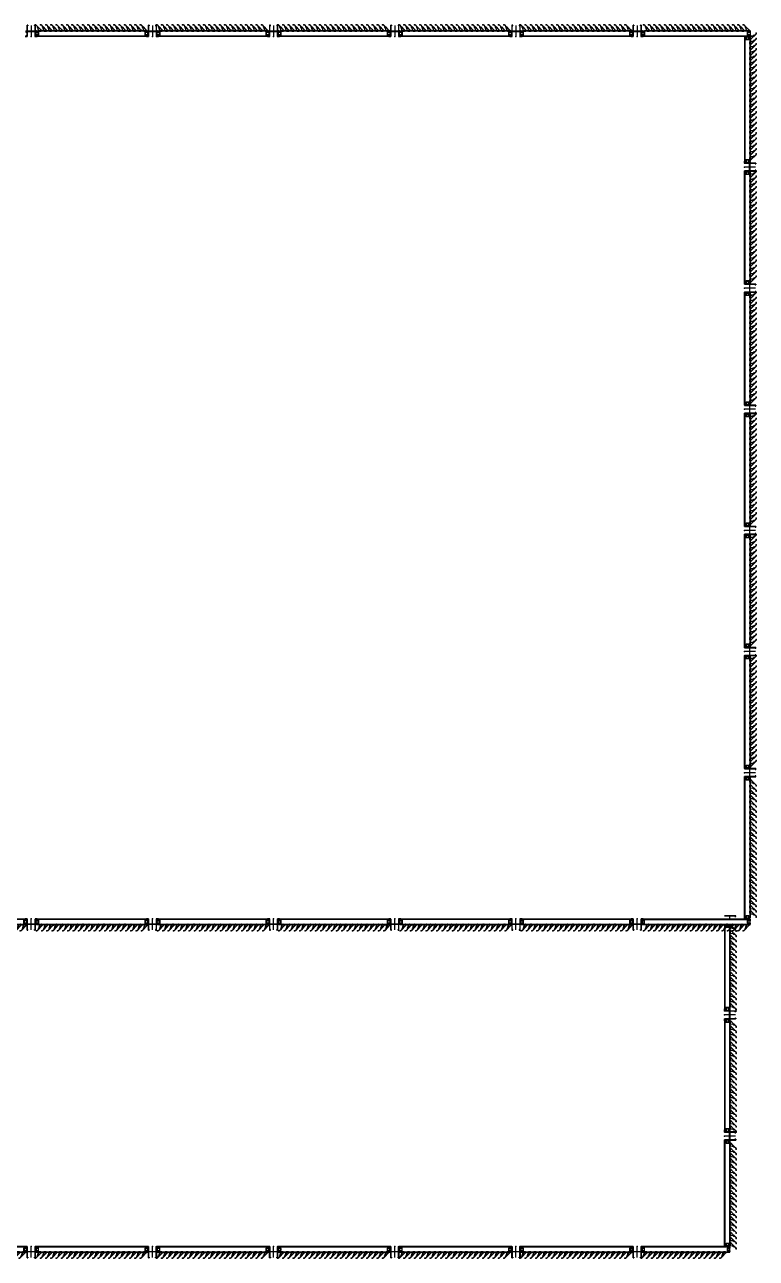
# Model space of a CAD drawing. Header units: millimetres. Extents: x -1379 to 1385823, y -4884429 to 548763.
# Drawn here: x 374780 to 383836, y -2326137 to -2310858 of the extents above; entities that cross this region are included whole.
import ezdxf

# ---------------------------------------------------------------- set-up
doc = ezdxf.new("R2010")
doc.units = ezdxf.units.MM
doc.set_wipeout_variables(frame=1)
doc.linetypes.add('CENTER', pattern=[50.8, 31.75, -6.35, 6.35, -6.35])
for name, color, linetype in [('010 - ASPG_ACCESSORIES_MAIN_COLOR_1', 7, 'Continuous'), ('010 - ASPG_EXTR_DEF_SUB', 7, 'Continuous'), ('010 - ASPG_EXTR_MAIN_COLOR_2', 7, 'Continuous'), ('010 - ASPG_FASTERN_DEF_SUB', 7, 'Continuous'), ('010 - ASPG_FRAMING_CUT_COLOR_4', 7, 'Continuous'), ('010 - ASPG_FRAMING_DEF_SUB', 7, 'Continuous'), ('010 - ASPG_FRAMING_HATCH_', 7, 'Continuous'), ('010 - ASPG_FRAMING_MAIN_COLOR_2', 7, 'Continuous'), ('010 - ASPG_FRAMING_SUB_COLOR_2', 7, 'Continuous'), ('010 - ASPG_FRAMING_WIPEOUT_', 7, 'Continuous'), ('BOLT & SCREW', 7, 'Continuous'), ('Center Line', 7, 'CENTER')]:
    doc.layers.add(name, color=color, linetype=linetype)
doc.layers.add('12-GRID', color=7, linetype='CENTER', lineweight=13)
doc.layers.add('SCREW', color=7, linetype='Continuous', lineweight=5)
pattern_1 = [(270, (1257419.24324, -520041.6224), (0.65495992507, -1.1344238721), [0.7562825814, -1.5125651628]), (30, (1257419.24324, -520041.6224), (0.65495992936, 1.1344238696), [0.7562825814, -1.5125651628]), (330, (1257419.24324, -520041.6224), (1.30991985442, -2.48e-09), [-1.5125651628, 0.7562825814])]
pattern_2 = [(315, (1257419.4929, -520021.6224), (1.3369313545, 1.3369313545), []), (45, (1257419.4929, -520021.6224), (-1.3369313545, 1.3369313545), [])]
pattern_3 = [(270, (1257419.4425, -520043.9224), (0.65495992507, -1.1344238721), [0.7562825814, -1.5125651628]), (30, (1257419.4425, -520043.9224), (0.65495992936, 1.1344238696), [0.7562825814, -1.5125651628]), (330, (1257419.4425, -520043.9224), (1.30991985442, -2.48e-09), [-1.5125651628, 0.7562825814])]
pattern_4 = [(315, (1257419.1929, -520023.9224), (1.3369313545, 1.3369313545), []), (45, (1257419.1929, -520023.9224), (-1.3369313545, 1.3369313545), [])]

# ---------------------------------------------------------------- blocks, each defined once
blk = doc.blocks.new('*U3530')
at = {"layer": '12-GRID', "color": 7, "linetype": 'CENTER'}
for p, q in [((0, -6), (0, 2)), ((-4, -2), (4, -2))]:
    blk.add_line(p, q, dxfattribs=at)
at = {"layer": 'BOLT & SCREW', "color": 7}
for p, q in [((-1, -2), (-2, -2)), ((-1, -2), (-2, -2)), ((0, -2), (-1, -2)), ((0, -2), (-1, -2)), ((0, -1), (0, 0)), ((0, -1), (0, 0)), ((0, -2), (0, -1)), ((0, -2), (0, -1)), ((0, -2), (1, -2)), ((0, -3), (0, -2)), ((0, -2), (0, -3)), ((0, -2), (1, -2)), ((0, -3), (0, -4)), ((0, -3), (0, -4)), ((1, -2), (2, -2)), ((1, -2), (2, -2))]:
    blk.add_line(p, q, dxfattribs=at)
for points in [[(-2, -2), (-1, -2, 0.414214), (0, -1), (0, 0), (0, 0), (0, -1, 0.414214), (1, -2), (2, -2), (2, -2), (1, -2, 0.414214), (0, -3), (0, -4), (0, -4), (0, -3, 0.414214), (-1, -2), (-2, -2)], [(0, -2, -0.414214), (0, -2), (1, -2), (1, -2), (0, -2, -0.414214), (0, -2), (0, -1), (0, -1), (0, -2, -0.414214), (0, -2), (-1, -2), (-1, -2), (0, -2, -0.414214), (0, -2), (0, -3), (0, -3)]]:
    blk.add_lwpolyline(points, format="xyb", close=True, dxfattribs=at)
blk.add_circle((0, -2), 3.5, dxfattribs=at)
blk = doc.blocks.new('000_ASPG_TYP_FILES_20260218-010703_FRAME_EXTR_')
at = {"layer": '010 - ASPG_FRAMING_HATCH_'}
h = blk.add_hatch(dxfattribs=at)
h.set_pattern_fill('ANSI32', scale=0.1, angle=180)
edge = h.paths.add_edge_path()
edge.add_line((2, 16), (2, 2))
edge.add_line((2, 2), (40, 2))
edge.add_arc((40, 2), 0.3, 0, 90, ccw=False)
edge.add_line((40, 2), (40, 0))
edge.add_arc((40, 0), 0.3, -90, 0, ccw=False)
edge.add_line((40, 0), (0, 0))
edge.add_arc((0, 0), 0.3, 180, 270, ccw=False)
edge.add_line((0, 0), (0, 18))
edge.add_arc((0, 18), 0.3, 90, 180, ccw=False)
edge.add_line((0, 18), (23, 18))
edge.add_arc((23, 19), 0.5, 270, 380.2095)
edge.add_arc((26, 20), 3.35, 182.0638, 200.2095, ccw=False)
edge.add_arc((24, 20), 0.76, 2.0638, 182.0638, ccw=False)
edge.add_arc((26, 20), 1.83, 182.0638, 447.9362)
edge.add_arc((26, 22), 0.76, 87.9362, 267.9362, ccw=False)
edge.add_arc((26, 20), 3.35, 69.7905, 87.9362, ccw=False)
edge.add_arc((27, 23), 0.5, 249.7905, 360)
edge.add_line((28, 23), (28, 27))
edge.add_line((28, 27), (28, 27))
edge.add_line((28, 27), (28, 28))
edge.add_line((28, 28), (28, 39))
edge.add_line((28, 39), (28, 39))
edge.add_line((28, 39), (28, 40))
edge.add_line((28, 40), (28, 43))
edge.add_arc((27, 43), 0.5, 0, 110.2095)
edge.add_arc((26, 46), 3.35, 272.0638, 290.2095, ccw=False)
edge.add_arc((26, 44), 0.76, 92.0638, 272.0638, ccw=False)
edge.add_arc((26, 46), 1.83, 272.0638, 537.9362)
edge.add_arc((24, 47), 0.76, 177.9362, 357.9362, ccw=False)
edge.add_arc((26, 46), 3.35, 159.7905, 177.9362, ccw=False)
edge.add_arc((23, 48), 0.5, 339.7905, 450)
edge.add_line((23, 48), (0, 48))
edge.add_arc((0, 49), 0.3, 180, 270, ccw=False)
edge.add_line((0, 49), (0, 60))
edge.add_arc((0, 60), 0.3, 90, 180, ccw=False)
edge.add_line((0, 60), (5, 60))
edge.add_line((5, 60), (5, 65))
edge.add_arc((5, 65), 0.3, 90, 180, ccw=False)
edge.add_line((5, 65), (30, 65))
edge.add_line((30, 65), (30, 64))
edge.add_arc((30, 64), 0.3, -90, 0, ccw=False)
edge.add_line((30, 63), (7, 63))
edge.add_arc((7, 63), 0.3, 90, 180)
edge.add_line((7, 63), (7, 58))
edge.add_line((7, 58), (2, 58))
edge.add_arc((2, 58), 0.3, 90, 180)
edge.add_line((2, 58), (2, 51))
edge.add_arc((2, 51), 0.3, 180, 270)
edge.add_line((2, 50), (30, 50))
edge.add_arc((30, 50), 0.3, 0, 90, ccw=False)
edge.add_line((30, 50), (30, 27))
edge.add_line((30, 27), (30, 16))
edge.add_arc((30, 16), 0.3, -90, 0, ccw=False)
edge.add_line((30, 16), (2, 16))
at = {"layer": '010 - ASPG_FRAMING_CUT_COLOR_4', "color": 7}
blk.add_lwpolyline([(2, 16), (2, 2), (40, 2, -0.414214), (40, 2), (40, 0, -0.414214), (40, 0), (0, 0, -0.414214), (0, 0), (0, 18, -0.414214), (0, 18), (23, 18, 0.52173), (23, 19, -0.079342), (23, 20, -1), (24, 20, 2.296346), (26, 22, -1), (26, 23, -0.079342), (27, 23, 0.52173), (28, 23), (28, 27), (28, 27), (28, 28), (28, 39), (28, 39), (28, 40), (28, 43, 0.52173), (27, 43, -0.079342), (26, 43, -1), (26, 45, 2.296346), (24, 47, -1), (23, 47, -0.079342), (23, 48, 0.52173), (23, 48), (0, 48, -0.414214), (0, 49), (0, 60, -0.414214), (0, 60), (5, 60), (5, 65, -0.414214), (5, 65), (30, 65), (30, 64, -0.414214), (30, 63), (7, 63, 0.414214), (7, 63), (7, 58), (2, 58, 0.414214), (2, 58), (2, 51, 0.414214), (2, 50), (30, 50, -0.414214), (30, 50), (30, 27), (30, 16, -0.414214), (30, 16)], format="xyb", close=True, dxfattribs=at)
at = {"color": 7}
for p in [(26, 48), (26, 22)]:
    blk.add_blockref('*U3530', p, dxfattribs=at)
blk = doc.blocks.new('*U3143')
at = {"layer": '010 - ASPG_FRAMING_HATCH_', "transparency": 33554585}
h = blk.add_hatch(dxfattribs=at)
h.set_pattern_fill('ANSI32', scale=0.25)
edge = h.paths.add_edge_path()
edge.add_line((2, -50), (2, -75))
edge.add_line((2, -75), (0, -75))
edge.add_line((0, -75), (0, -49))
edge.add_arc((1, -49), 1, 90, 180, ccw=False)
edge.add_line((1, -48), (63, -48))
edge.add_arc((63, -47), 1, 270, 360)
edge.add_line((64, -47), (64, 47))
edge.add_arc((63, 47), 1, 0, 90)
edge.add_line((63, 48), (1, 48))
edge.add_arc((1, 49), 1, 180, 270, ccw=False)
edge.add_line((0, 49), (0, 75))
edge.add_line((0, 75), (2, 75))
edge.add_line((2, 75), (2, 50))
edge.add_line((2, 50), (141, 50))
edge.add_line((141, 50), (141, 41))
edge.add_arc((140, 41), 1, 270, 360, ccw=False)
edge.add_line((140, 40), (132, 40))
edge.add_arc((132, 41), 1, 180, 270, ccw=False)
edge.add_line((131, 41), (131, 47))
edge.add_arc((130, 47), 1, 0, 90)
edge.add_line((130, 48), (67, 48))
edge.add_arc((67, 47), 1, 90, 180)
edge.add_line((66, 47), (66, -47))
edge.add_arc((67, -47), 1, 180, 270)
edge.add_line((67, -48), (130, -48))
edge.add_arc((130, -47), 1, 270, 360)
edge.add_line((131, -47), (131, -41))
edge.add_arc((132, -41), 1, 90, 180, ccw=False)
edge.add_line((132, -40), (140, -40))
edge.add_arc((140, -41), 1, 0, 90, ccw=False)
edge.add_line((141, -41), (141, -50))
edge.add_line((141, -50), (2, -50))
h.paths.add_polyline_path([(139, 48), (139, 42), (133, 42), (133, 48)], flags=16)
h.paths.add_polyline_path([(139, -48), (139, -42), (133, -42), (133, -48)], flags=16)
at = {"layer": '010 - ASPG_FRAMING_HATCH_'}
h = blk.add_hatch(dxfattribs=at)
h.set_pattern_fill('ANSI37', scale=0.595498, angle=-90)
h.set_pattern_definition(pattern_4)
edge = h.paths.add_edge_path()
edge.add_ellipse((12, 55), major_axis=(0, -5), ratio=0.644482, start_angle=180, end_angle=360, ccw=False)
edge.add_line((12, 60), (2, 60))
edge.add_arc((-8, 55), 11.1, -26.7963, 26.7963, ccw=False)
edge.add_line((2, 50), (12, 50))
h = blk.add_hatch(dxfattribs=at)
h.set_pattern_fill('HONEY', scale=0.238199, angle=-90)
h.set_pattern_definition(pattern_3)
edge = h.paths.add_edge_path()
edge.add_ellipse((12, 55), major_axis=(0, -5), ratio=0.644482, start_angle=0, end_angle=360, ccw=False)
h = blk.add_hatch(dxfattribs=at)
h.set_pattern_fill('HONEY', scale=0.238199, angle=-90)
h.set_pattern_definition(pattern_1)
edge = h.paths.add_edge_path()
edge.add_ellipse((58, 55), major_axis=(0, -5), ratio=0.644482, start_angle=0, end_angle=360)
h = blk.add_hatch(dxfattribs=at)
h.set_pattern_fill('ANSI37', scale=0.595498, angle=-90)
h.set_pattern_definition(pattern_2)
edge = h.paths.add_edge_path()
edge.add_ellipse((58, 55), major_axis=(0, -5), ratio=0.644482, start_angle=0, end_angle=180)
edge.add_line((58, 60), (62, 60))
edge.add_arc((62, 60), 0.3, -90, 0)
edge.add_line((62, 60), (62, 61))
edge.add_line((62, 61), (62, 62))
edge.add_line((62, 62), (62, 62))
edge.add_line((62, 62), (62, 63))
edge.add_line((62, 63), (62, 63))
edge.add_line((62, 63), (62, 64))
edge.add_line((62, 64), (62, 64))
edge.add_line((62, 64), (62, 65))
edge.add_line((62, 65), (63, 65))
edge.add_line((63, 65), (64, 66))
edge.add_line((64, 66), (64, 65))
edge.add_line((64, 65), (65, 66))
edge.add_line((65, 66), (65, 65))
edge.add_line((65, 65), (66, 66))
edge.add_line((66, 66), (66, 65))
edge.add_line((66, 65), (67, 65))
edge.add_arc((67, 65), 0.3, -90, 0)
edge.add_line((67, 65), (67, 60))
edge.add_arc((77, 55), 11.1, 153.2037, 206.7963)
edge.add_line((67, 50), (58, 50))
h = blk.add_hatch(dxfattribs=at)
h.set_pattern_fill('ANSI37', scale=0.595498, angle=-90)
h.set_pattern_definition(pattern_4)
edge = h.paths.add_edge_path()
edge.add_ellipse((12, -55), major_axis=(0, 5), ratio=0.644482, start_angle=0, end_angle=180)
edge.add_line((12, -60), (2, -60))
edge.add_arc((-8, -55), 11.1, 333.2037, 386.7963)
edge.add_line((2, -50), (12, -50))
h = blk.add_hatch(dxfattribs=at)
h.set_pattern_fill('HONEY', scale=0.238199, angle=-90)
h.set_pattern_definition(pattern_3)
edge = h.paths.add_edge_path()
edge.add_ellipse((12, -55), major_axis=(0, 5), ratio=0.644482, start_angle=0, end_angle=360)
h = blk.add_hatch(dxfattribs=at)
h.set_pattern_fill('HONEY', scale=0.238199, angle=-90)
h.set_pattern_definition(pattern_1)
edge = h.paths.add_edge_path()
edge.add_ellipse((58, -55), major_axis=(0, 5), ratio=0.644482, start_angle=0, end_angle=360, ccw=False)
h = blk.add_hatch(dxfattribs=at)
h.set_pattern_fill('ANSI37', scale=0.595498, angle=-90)
h.set_pattern_definition(pattern_2)
edge = h.paths.add_edge_path()
edge.add_ellipse((58, -55), major_axis=(0, 5), ratio=0.644482, start_angle=180, end_angle=360, ccw=False)
edge.add_line((58, -60), (62, -60))
edge.add_arc((62, -60), 0.3, 360, 450, ccw=False)
edge.add_line((62, -60), (62, -61))
edge.add_line((62, -61), (62, -62))
edge.add_line((62, -62), (62, -62))
edge.add_line((62, -62), (62, -63))
edge.add_line((62, -63), (62, -63))
edge.add_line((62, -63), (62, -64))
edge.add_line((62, -64), (62, -64))
edge.add_line((62, -64), (62, -65))
edge.add_line((62, -65), (63, -65))
edge.add_line((63, -65), (64, -66))
edge.add_line((64, -66), (64, -65))
edge.add_line((64, -65), (65, -66))
edge.add_line((65, -66), (65, -65))
edge.add_line((65, -65), (66, -66))
edge.add_line((66, -66), (66, -65))
edge.add_line((66, -65), (67, -65))
edge.add_arc((67, -65), 0.3, 360, 450, ccw=False)
edge.add_line((67, -65), (67, -60))
edge.add_arc((77, -55), 11.1, 153.2037, 206.7963, ccw=False)
edge.add_line((67, -50), (58, -50))
at = {"layer": '010 - ASPG_FASTERN_DEF_SUB', "color": 7}
blk.add_point((0, 0), dxfattribs=at)
at = {"layer": '010 - ASPG_FRAMING_CUT_COLOR_4', "color": 7}
blk.add_lwpolyline([(2, -50), (2, -75), (0, -75), (0, -49, -0.414214), (1, -48), (63, -48, 0.414214), (64, -47), (64, 47, 0.414214), (63, 48), (1, 48, -0.414214), (0, 49), (0, 75), (2, 75), (2, 50), (141, 50), (141, 41, -0.414214), (140, 40), (132, 40, -0.414214), (131, 41), (131, 47, 0.414214), (130, 48), (67, 48, 0.414214), (66, 47), (66, -47, 0.414214), (67, -48), (130, -48, 0.414214), (131, -47), (131, -41, -0.414214), (132, -40), (140, -40, -0.414214), (141, -41), (141, -50)], format="xyb", close=True, dxfattribs=at)
for points in [[(139, 48), (139, 42), (133, 42), (133, 48)], [(139, -48), (139, -42), (133, -42), (133, -48)]]:
    blk.add_lwpolyline(points, close=True, dxfattribs=at)
at = {"layer": '010 - ASPG_FRAMING_DEF_SUB', "color": 7, "transparency": 33554508}
blk.add_line((136, 0), (-5, 0), dxfattribs=at)
at = {"layer": '010 - ASPG_FRAMING_DEF_SUB', "color": 7, "transparency": 33554457}
for points in [[(2, 50), (15, 50), (15, 60), (2, 60)], [(54, 50), (67, 50), (67, 66), (54, 66)], [(2, -50), (15, -50), (15, -60), (2, -60)], [(54, -50), (67, -50), (67, -66), (54, -66)]]:
    blk.add_lwpolyline(points, close=True, dxfattribs=at)
at = {"layer": '010 - ASPG_FRAMING_SUB_COLOR_2', "color": 7}
for points in [[(12, 50), (2, 50, 0.238199), (2, 60), (12, 60)], [(58, 50), (67, 50, -0.238199), (67, 60), (67, 65, -0.414214), (67, 65), (66, 65), (66, 66), (65, 65), (65, 66), (64, 65), (64, 66), (63, 65), (62, 65), (62, 64), (62, 64), (62, 63), (62, 63), (62, 62), (62, 62), (62, 61), (62, 60, -0.414214), (62, 60), (58, 60)], [(12, -50), (2, -50, -0.238199), (2, -60), (12, -60)], [(58, -50), (67, -50, 0.238199), (67, -60), (67, -65, 0.414214), (67, -65), (66, -65), (66, -66), (65, -65), (65, -66), (64, -65), (64, -66), (63, -65), (62, -65), (62, -64), (62, -64), (62, -63), (62, -63), (62, -62), (62, -62), (62, -61), (62, -60, 0.414214), (62, -60), (58, -60)]]:
    blk.add_lwpolyline(points, format="xyb", dxfattribs=at)
at = {"layer": '010 - ASPG_FRAMING_SUB_COLOR_2', "color": 7, "extrusion": (0, 0, -1)}
for centre, major_axis in [((12, 55), (0, -5)), ((58, -55), (0, 5))]:
    blk.add_ellipse(centre, major_axis=major_axis, ratio=0.644482, dxfattribs=at)
at = {"layer": '010 - ASPG_FRAMING_SUB_COLOR_2', "color": 7}
for centre, major_axis in [((58, 55), (0, -5)), ((12, -55), (0, 5))]:
    blk.add_ellipse(centre, major_axis=major_axis, ratio=0.644482, dxfattribs=at)
blk = doc.blocks.new('PZG35-9D5')
at = {"layer": 'Center Line', "color": 7}
blk.add_line((0, 4), (0, -11), dxfattribs=at)
at = {"layer": 'SCREW', "color": 7}
for p, q in [((-1, 0), (-1, -1)), ((1, 0), (1, -1)), ((-2, -1), (-1, -2)), ((-2, -1), (-1, -1)), ((-2, -1), (2, -1)), ((-2, -3), (2, -2)), ((-2, -3), (-1, -2)), ((-2, -3), (-1, -3)), ((-2, -4), (-1, -4)), ((-2, -4), (-1, -4)), ((-2, -4), (-1, -4)), ((-1, -1), (1, -1)), ((-1, -2), (1, -1)), ((-1, -2), (-1, -2)), ((-1, -2), (1, -2)), ((-1, -3), (-1, -4)), ((-1, -3), (1, -3)), ((-1, -4), (-1, -8)), ((-1, -4), (-1, -4)), ((-1, -4), (-1, -4)), ((0, -10), (-1, -8)), ((0, -10), (1, -8)), ((1, -1), (1, -2)), ((2, -1), (1, -1)), ((2, -1), (1, -1)), ((2, -2), (1, -2)), ((2, -2), (1, -3)), ((1, -3), (1, -3)), ((1, -3), (1, -3)), ((2, -4), (1, -3)), ((1, -4), (1, -4)), ((1, -4), (2, -4)), ((1, -4), (1, -4)), ((1, -5), (1, -4)), ((2, -5), (1, -4)), ((2, -4), (1, -4)), ((1, -5), (1, -8)), ((1, -5), (2, -5)), ((1, -5), (1, -5)), ((2, -5), (1, -5))]:
    blk.add_line(p, q, dxfattribs=at)
blk.add_lwpolyline([(0, -10), (1, -5), (1, -4, 0.417657), (0, -3, 0.108102), (-1, -4), (-1, -5)], format="xyb", dxfattribs=at)
blk = doc.blocks.new('*U3139')
at = {"layer": 'SCREW', "color": 7}
blk.add_lwpolyline([(3, 2, 0.09906), (1, 3), (1, 2), (-1, 2), (-1, 3, 0.09906), (-3, 2, 0.266588), (-4, 1), (-4, 0, 0.414214), (-3, 0), (3, 0, 0.414214), (3, 0), (3, 1, 0.266588)], format="xyb", close=True, dxfattribs=at)
blk.add_blockref('PZG35-9D5', (0, 0), dxfattribs=at)
blk = doc.blocks.new('*U3144')
at = {"color": 7}
blk.add_point((0, 0), dxfattribs=at)
at = {"layer": '010 - ASPG_ACCESSORIES_MAIN_COLOR_1', "color": 7}
blk.add_lwpolyline([(-40, -1, 0.414214), (-40, -1), (-40, -7, 0.57735), (-40, -8), (-37, -6, 0.767327), (-37, -5), (-38, -5, -0.414214), (-38, -5), (-38, -3, -0.414214), (-38, -3), (-32, -3, -0.388879), (-32, -3), (-32, -4, 0.388879), (-31, -5), (-30, -5, 0.414214), (-30, -4), (-30, -3, -0.414214), (-30, -3), (0, -3, -0.378969), (3, -5), (8, -43, 0.446593), (12, -45, -0.489802), (16, -49), (16, -49, -0.18248), (16, -50, -0.267949), (15, -50, 1.122115), (15, -52, 0.405004), (18, -49), (18, -49, 0.489805), (11, -43, -0.446597), (10, -42), (5, -1, 0.364176), (5, -1)], format="xyb", close=True, dxfattribs=at)
at = {"layer": '010 - ASPG_EXTR_DEF_SUB', "color": 7}
for p in [(-40, 0), (43, -77), (43, -77)]:
    blk.add_point(p, dxfattribs=at)
at = {"layer": '010 - ASPG_EXTR_MAIN_COLOR_2', "color": 7}
blk.add_lwpolyline([(11, -48), (11, -47), (12, -48), (12, -47, -0.535538), (14, -49, 0.991572), (16, -50, 1.157025), (9, -49, -0.688558), (8, -49), (-17, -22), (-32, -6), (-32, -3, 0.414312), (-33, -3), (-38, -3, 0.414116), (-38, -3), (-38, -4, 0.414214), (-38, -5), (-36, -5, -0.205895), (-36, -5), (33, -77), (43, -77, 0.668179), (43, -77), (41, -74, 0.668179), (40, -74), (40, -76), (34, -76), (12, -53, -0.558354), (12, -52, 0.766275), (12, -50, -0.438583), (11, -48)], format="xyb", close=True, dxfattribs=at)
at = {"layer": 'SCREW', "color": 7, "rotation": 180}
for p in [(-22, -2), (-8, -2)]:
    blk.add_blockref('*U3139', p, dxfattribs=at)
blk = doc.blocks.new('*U3052')
at = {"color": 7}
blk.add_wipeout([(1440, 4), (60, 4), (60, 69), (1440, 69)], dxfattribs=at).dxf.layer = '010 - ASPG_FRAMING_WIPEOUT_'
blk.add_point((60, 69), dxfattribs=at)
at = {"layer": '010 - ASPG_FRAMING_MAIN_COLOR_2', "color": 7}
blk.add_lwpolyline([(1410, 69), (90, 69), (90, 6), (1410, 6)], close=True, dxfattribs=at)
at = {"layer": '010 - ASPG_FRAMING_SUB_COLOR_2', "color": 7}
for points in [[(1440, 4), (60, 4), (60, 69), (1440, 69)], [(60, 2), (60, 4), (1440, 4), (1440, 2)]]:
    blk.add_lwpolyline(points, close=True, dxfattribs=at)
at = {"color": 7, "transparency": 33554559, "xscale": -1, "rotation": 270}
for p in [(0, 0), (1500, 0)]:
    blk.add_blockref('*U3143', p, dxfattribs=at)
at = {"color": 7, "rotation": 180}
for p in [(92, 69), (157, 69), (222, 69), (287, 69), (352, 69), (417, 69), (482, 69), (547, 69), (612, 69), (677, 69), (742, 69), (807, 69), (872, 69), (937, 69), (1002, 69), (1067, 69), (1132, 69), (1197, 69), (1262, 69), (1327, 69), (1392, 69)]:
    blk.add_blockref('*U3144', p, dxfattribs=at)
at = {"color": 7}
blk.add_blockref('000_ASPG_TYP_FILES_20260218-010703_FRAME_EXTR_', (60, 4), dxfattribs=at)
at = {"color": 7, "xscale": -1}
blk.add_blockref('000_ASPG_TYP_FILES_20260218-010703_FRAME_EXTR_', (1440, 4), dxfattribs=at)
blk = doc.blocks.new('*U1740')
at = {"color": 7}
blk.add_wipeout([(1610, 4), (60, 4), (60, 69), (1610, 69)], dxfattribs=at).dxf.layer = '010 - ASPG_FRAMING_WIPEOUT_'
blk.add_point((60, 69), dxfattribs=at)
at = {"layer": '010 - ASPG_FRAMING_MAIN_COLOR_2', "color": 7}
blk.add_lwpolyline([(1580, 69), (90, 69), (90, 6), (1580, 6)], close=True, dxfattribs=at)
at = {"layer": '010 - ASPG_FRAMING_SUB_COLOR_2', "color": 7}
for points in [[(1610, 4), (60, 4), (60, 69), (1610, 69)], [(60, 2), (60, 4), (1610, 4), (1610, 2)]]:
    blk.add_lwpolyline(points, close=True, dxfattribs=at)
at = {"color": 7, "transparency": 33554559, "xscale": -1, "rotation": 270}
blk.add_blockref('*U3143', (0, 0), dxfattribs=at)
at = {"color": 7}
blk.add_blockref('000_ASPG_TYP_FILES_20260218-010703_FRAME_EXTR_', (60, 4), dxfattribs=at)
at = {"color": 7, "xscale": -1, "rotation": 180}
for p in [(120, 69), (185, 69), (250, 69), (315, 69), (380, 69), (445, 69), (510, 69), (575, 69), (640, 69), (705, 69), (770, 69), (835, 69), (900, 69), (965, 69), (1030, 69), (1095, 69), (1160, 69), (1225, 69), (1290, 69), (1355, 69), (1420, 69), (1485, 69), (1550, 69), (1615, 69)]:
    blk.add_blockref('*U3144', p, dxfattribs=at)
at = {"color": 7, "xscale": -1}
blk.add_blockref('000_ASPG_TYP_FILES_20260218-010703_FRAME_EXTR_', (1610, 4), dxfattribs=at)
blk = doc.blocks.new('*U1261')
at = {"color": 7}
blk.add_wipeout([(1397, 4), (60, 4), (60, 69), (1397, 69)], dxfattribs=at).dxf.layer = '010 - ASPG_FRAMING_WIPEOUT_'
blk.add_point((60, 69), dxfattribs=at)
at = {"layer": '010 - ASPG_FRAMING_MAIN_COLOR_2', "color": 7}
blk.add_lwpolyline([(1367, 69), (90, 69), (90, 6), (1367, 6)], close=True, dxfattribs=at)
at = {"layer": '010 - ASPG_FRAMING_SUB_COLOR_2', "color": 7}
for points in [[(1397, 4), (60, 4), (60, 69), (1397, 69)], [(60, 2), (60, 4), (1397, 4), (1397, 2)]]:
    blk.add_lwpolyline(points, close=True, dxfattribs=at)
at = {"color": 7, "transparency": 33554559, "xscale": -1, "rotation": 270}
blk.add_blockref('*U3143', (0, 0), dxfattribs=at)
at = {"color": 7}
blk.add_blockref('000_ASPG_TYP_FILES_20260218-010703_FRAME_EXTR_', (60, 4), dxfattribs=at)
at = {"color": 7, "rotation": 180}
for p in [(120, 69), (185, 69), (250, 69), (315, 69), (380, 69), (445, 69), (510, 69), (575, 69), (640, 69), (705, 69), (770, 69), (835, 69), (900, 69), (965, 69), (1030, 69), (1095, 69), (1160, 69), (1225, 69), (1290, 69), (1355, 69)]:
    blk.add_blockref('*U3144', p, dxfattribs=at)
at = {"color": 7, "xscale": -1}
blk.add_blockref('000_ASPG_TYP_FILES_20260218-010703_FRAME_EXTR_', (1397, 4), dxfattribs=at)
blk = doc.blocks.new('*U3053')
at = {"color": 7}
blk.add_wipeout([(1440, 4), (60, 4), (60, 69), (1440, 69)], dxfattribs=at).dxf.layer = '010 - ASPG_FRAMING_WIPEOUT_'
blk.add_point((60, 69), dxfattribs=at)
at = {"layer": '010 - ASPG_FRAMING_MAIN_COLOR_2', "color": 7}
blk.add_lwpolyline([(1410, 69), (90, 69), (90, 6), (1410, 6)], close=True, dxfattribs=at)
at = {"layer": '010 - ASPG_FRAMING_SUB_COLOR_2', "color": 7}
for points in [[(1440, 4), (60, 4), (60, 69), (1440, 69)], [(60, 2), (60, 4), (1440, 4), (1440, 2)]]:
    blk.add_lwpolyline(points, close=True, dxfattribs=at)
at = {"color": 7, "transparency": 33554559, "xscale": -1, "rotation": 270}
for p in [(0, 0), (1500, 0)]:
    blk.add_blockref('*U3143', p, dxfattribs=at)
at = {"color": 7, "xscale": -1, "rotation": 180}
for p in [(92, 69), (157, 69), (222, 69), (287, 69), (352, 69), (417, 69), (482, 69), (547, 69), (612, 69), (677, 69), (742, 69), (807, 69), (872, 69), (937, 69), (1002, 69), (1067, 69), (1132, 69), (1197, 69), (1262, 69), (1327, 69), (1392, 69)]:
    blk.add_blockref('*U3144', p, dxfattribs=at)
at = {"color": 7}
blk.add_blockref('000_ASPG_TYP_FILES_20260218-010703_FRAME_EXTR_', (60, 4), dxfattribs=at)
at = {"color": 7, "xscale": -1}
blk.add_blockref('000_ASPG_TYP_FILES_20260218-010703_FRAME_EXTR_', (1440, 4), dxfattribs=at)
blk = doc.blocks.new('*U1419')
at = {"color": 7}
blk.add_wipeout([(1803, 4), (60, 4), (60, 69), (1803, 69)], dxfattribs=at).dxf.layer = '010 - ASPG_FRAMING_WIPEOUT_'
blk.add_point((60, 69), dxfattribs=at)
at = {"layer": '010 - ASPG_FRAMING_MAIN_COLOR_2', "color": 7}
blk.add_lwpolyline([(1773, 69), (90, 69), (90, 6), (1773, 6)], close=True, dxfattribs=at)
at = {"layer": '010 - ASPG_FRAMING_SUB_COLOR_2', "color": 7}
for points in [[(1803, 4), (60, 4), (60, 69), (1803, 69)], [(60, 2), (60, 4), (1803, 4), (1803, 2)]]:
    blk.add_lwpolyline(points, close=True, dxfattribs=at)
at = {"color": 7, "transparency": 33554559, "xscale": -1, "rotation": 270}
blk.add_blockref('*U3143', (0, 0), dxfattribs=at)
at = {"color": 7}
blk.add_blockref('000_ASPG_TYP_FILES_20260218-010703_FRAME_EXTR_', (60, 4), dxfattribs=at)
at = {"color": 7, "xscale": -1, "rotation": 180}
for p in [(120, 69), (185, 69), (250, 69), (315, 69), (380, 69), (445, 69), (510, 69), (575, 69), (640, 69), (705, 69), (770, 69), (835, 69), (900, 69), (965, 69), (1030, 69), (1095, 69), (1160, 69), (1225, 69), (1290, 69), (1355, 69), (1420, 69), (1485, 69), (1550, 69), (1615, 69), (1680, 69), (1745, 69)]:
    blk.add_blockref('*U3144', p, dxfattribs=at)
at = {"color": 7, "xscale": -1}
blk.add_blockref('000_ASPG_TYP_FILES_20260218-010703_FRAME_EXTR_', (1803, 4), dxfattribs=at)
blk = doc.blocks.new('000_ASPG_TYP_FILES_FRAMING_EXTR_BREAKLINE_TYPE_2')
at = {"layer": '010 - ASPG_FRAMING_HATCH_', "transparency": 33554585}
h = blk.add_hatch(dxfattribs=at)
h.set_pattern_fill('ANSI32', scale=0.25)
h.paths.add_polyline_path([(131, 91, 0.414214), (132, 90), (140, 90, 0.414214), (141, 91), (141, 100), (2, 100), (2, 125), (0, 125), (0, 99, 0.414214), (1, 98), (63, 98, -0.414214), (64, 97), (64, 3, -0.414214), (63, 2), (0, 2), (0, 0), (141, 0), (141, 9, 0.414214), (140, 10), (132, 10, 0.414214), (131, 9), (131, 3, -0.414214), (130, 2), (67, 2, -0.414214), (66, 3), (66, 97, -0.414214), (67, 98), (130, 98, -0.414214), (131, 97)])
h.paths.add_polyline_path([(133, 92), (133, 98), (139, 98), (139, 92)], flags=16)
h.paths.add_polyline_path([(133, 8), (139, 8), (139, 2), (133, 2)], flags=16)
at = {"layer": '010 - ASPG_FRAMING_HATCH_'}
h = blk.add_hatch(dxfattribs=at)
h.set_pattern_fill('ANSI37', scale=0.595498, angle=-90)
h.set_pattern_definition([(315, (1257419.1929, -519973.9224), (1.3369313545, 1.3369313545), []), (45, (1257419.1929, -519973.9224), (-1.3369313545, 1.3369313545), [])])
edge = h.paths.add_edge_path()
edge.add_ellipse((12, 105), major_axis=(0, -5), ratio=0.644482, start_angle=180, end_angle=360, ccw=False)
edge.add_line((12, 110), (2, 110))
edge.add_arc((-8, 105), 11.1, -26.7963, 26.7963, ccw=False)
edge.add_line((2, 100), (12, 100))
h = blk.add_hatch(dxfattribs=at)
h.set_pattern_fill('HONEY', scale=0.238199, angle=-90)
h.set_pattern_definition([(270, (1257419.4425, -519993.9224), (0.65495992507, -1.1344238721), [0.7562825814, -1.5125651628]), (30, (1257419.4425, -519993.9224), (0.65495992936, 1.1344238696), [0.7562825814, -1.5125651628]), (330, (1257419.4425, -519993.9224), (1.30991985442, -2.48e-09), [-1.5125651628, 0.7562825814])])
edge = h.paths.add_edge_path()
edge.add_ellipse((12, 105), major_axis=(0, -5), ratio=0.644482, start_angle=0, end_angle=360, ccw=False)
h = blk.add_hatch(dxfattribs=at)
h.set_pattern_fill('HONEY', scale=0.238199, angle=-90)
h.set_pattern_definition([(270, (1257419.24324, -519991.6224), (0.65495992507, -1.1344238721), [0.7562825814, -1.5125651628]), (30, (1257419.24324, -519991.6224), (0.65495992936, 1.1344238696), [0.7562825814, -1.5125651628]), (330, (1257419.24324, -519991.6224), (1.30991985442, -2.48e-09), [-1.5125651628, 0.7562825814])])
edge = h.paths.add_edge_path()
edge.add_ellipse((58, 105), major_axis=(0, -5), ratio=0.644482, start_angle=0, end_angle=360)
h = blk.add_hatch(dxfattribs=at)
h.set_pattern_fill('ANSI37', scale=0.595498, angle=-90)
h.set_pattern_definition([(315, (1257419.4929, -519971.6224), (1.3369313545, 1.3369313545), []), (45, (1257419.4929, -519971.6224), (-1.3369313545, 1.3369313545), [])])
edge = h.paths.add_edge_path()
edge.add_ellipse((58, 105), major_axis=(0, -5), ratio=0.644482, start_angle=0, end_angle=180)
edge.add_line((58, 110), (62, 110))
edge.add_arc((62, 110), 0.3, -90, 0)
edge.add_line((62, 110), (62, 111))
edge.add_line((62, 111), (62, 112))
edge.add_line((62, 112), (62, 112))
edge.add_line((62, 112), (62, 113))
edge.add_line((62, 113), (62, 113))
edge.add_line((62, 113), (62, 114))
edge.add_line((62, 114), (62, 114))
edge.add_line((62, 114), (62, 115))
edge.add_line((62, 115), (63, 115))
edge.add_line((63, 115), (64, 116))
edge.add_line((64, 116), (64, 115))
edge.add_line((64, 115), (65, 116))
edge.add_line((65, 116), (65, 115))
edge.add_line((65, 115), (66, 116))
edge.add_line((66, 116), (66, 115))
edge.add_line((66, 115), (67, 115))
edge.add_arc((67, 115), 0.3, -90, 0)
edge.add_line((67, 115), (67, 110))
edge.add_arc((77, 105), 11.1, 153.2037, 206.7963)
edge.add_line((67, 100), (58, 100))
at = {"color": 7}
blk.add_point((141, 100), dxfattribs=at)
at = {"layer": '010 - ASPG_FRAMING_CUT_COLOR_4', "color": 7}
blk.add_lwpolyline([(0, 0), (0, 2), (63, 2, 0.414214), (64, 3), (64, 97, 0.414214), (63, 98), (1, 98, -0.414214), (0, 99), (0, 125), (2, 125), (2, 100), (141, 100), (141, 91, -0.414214), (140, 90), (132, 90, -0.414214), (131, 91), (131, 97, 0.414214), (130, 98), (67, 98, 0.414214), (66, 97), (66, 3, 0.414214), (67, 2), (130, 2, 0.414214), (131, 3), (131, 9, -0.414214), (132, 10), (140, 10, -0.414214), (141, 9), (141, 0)], format="xyb", close=True, dxfattribs=at)
for points in [[(139, 98), (139, 92), (133, 92), (133, 98)], [(139, 2), (139, 8), (133, 8), (133, 2)]]:
    blk.add_lwpolyline(points, close=True, dxfattribs=at)
at = {"layer": '010 - ASPG_FRAMING_DEF_SUB', "color": 7, "transparency": 33554457}
blk.add_line((0, 50), (141, 50), dxfattribs=at)
for points in [[(2, 100), (15, 100), (15, 110), (2, 110)], [(54, 100), (67, 100), (67, 116), (54, 116)]]:
    blk.add_lwpolyline(points, close=True, dxfattribs=at)
at = {"layer": '010 - ASPG_FRAMING_SUB_COLOR_2', "color": 7}
for points in [[(12, 100), (2, 100, 0.238199), (2, 110), (12, 110)], [(58, 100), (67, 100, -0.238199), (67, 110), (67, 115, -0.414214), (67, 115), (66, 115), (66, 116), (65, 115), (65, 116), (64, 115), (64, 116), (63, 115), (62, 115), (62, 114), (62, 114), (62, 113), (62, 113), (62, 112), (62, 112), (62, 111), (62, 110, -0.414214), (62, 110), (58, 110)]]:
    blk.add_lwpolyline(points, format="xyb", dxfattribs=at)
at = {"layer": '010 - ASPG_FRAMING_SUB_COLOR_2', "color": 7, "extrusion": (0, 0, -1)}
blk.add_ellipse((12, 105), major_axis=(0, -5), ratio=0.644482, dxfattribs=at)
at = {"layer": '010 - ASPG_FRAMING_SUB_COLOR_2', "color": 7}
blk.add_ellipse((58, 105), major_axis=(0, -5), ratio=0.644482, dxfattribs=at)
blk = doc.blocks.new('*U1747')
at = {"color": 7}
blk.add_wipeout([(1117, 4), (60, 4), (60, 69), (1117, 69)], dxfattribs=at).dxf.layer = '010 - ASPG_FRAMING_WIPEOUT_'
blk.add_point((60, 69), dxfattribs=at)
at = {"layer": '010 - ASPG_FRAMING_MAIN_COLOR_2', "color": 7}
blk.add_lwpolyline([(1087, 69), (90, 69), (90, 6), (1087, 6)], close=True, dxfattribs=at)
at = {"layer": '010 - ASPG_FRAMING_SUB_COLOR_2', "color": 7}
for points in [[(1117, 4), (60, 4), (60, 69), (1117, 69)], [(60, 2), (60, 4), (1117, 4), (1117, 2)]]:
    blk.add_lwpolyline(points, close=True, dxfattribs=at)
at = {"color": 7, "transparency": 33554559, "xscale": -1, "rotation": 270}
blk.add_blockref('*U3143', (0, 0), dxfattribs=at)
at = {"color": 7}
blk.add_blockref('000_ASPG_TYP_FILES_20260218-010703_FRAME_EXTR_', (60, 4), dxfattribs=at)
for name, p, rotation in [('*U3144', (105, 69), 180), ('*U3144', (170, 69), 180), ('*U3144', (235, 69), 180), ('*U3144', (300, 69), 180), ('*U3144', (365, 69), 180), ('*U3144', (430, 69), 180), ('*U3144', (495, 69), 180), ('*U3144', (560, 69), 180), ('*U3144', (625, 69), 180), ('*U3144', (690, 69), 180), ('*U3144', (755, 69), 180), ('*U3144', (820, 69), 180), ('*U3144', (885, 69), 180), ('*U3144', (950, 69), 180), ('*U3144', (1015, 69), 180), ('*U3144', (1080, 69), 180), ('000_ASPG_TYP_FILES_FRAMING_EXTR_BREAKLINE_TYPE_2', (1227, 0), 89.99999999999999)]:
    blk.add_blockref(name, p, dxfattribs=dict(at, rotation=rotation))
at = {"color": 7, "xscale": -1}
blk.add_blockref('000_ASPG_TYP_FILES_20260218-010703_FRAME_EXTR_', (1117, 4), dxfattribs=at)
blk = doc.blocks.new('*U1482')
at = {"color": 7}
blk.add_wipeout([(1360, 4), (60, 4), (60, 69), (1360, 69)], dxfattribs=at).dxf.layer = '010 - ASPG_FRAMING_WIPEOUT_'
blk.add_point((60, 69), dxfattribs=at)
at = {"layer": '010 - ASPG_FRAMING_MAIN_COLOR_2', "color": 7}
blk.add_lwpolyline([(1330, 69), (90, 69), (90, 6), (1330, 6)], close=True, dxfattribs=at)
at = {"layer": '010 - ASPG_FRAMING_SUB_COLOR_2', "color": 7}
for points in [[(1360, 4), (60, 4), (60, 69), (1360, 69)], [(60, 2), (60, 4), (1360, 4), (1360, 2)]]:
    blk.add_lwpolyline(points, close=True, dxfattribs=at)
at = {"color": 7, "transparency": 33554559, "xscale": -1, "rotation": 270}
blk.add_blockref('*U3143', (0, 0), dxfattribs=at)
at = {"color": 7}
blk.add_blockref('000_ASPG_TYP_FILES_20260218-010703_FRAME_EXTR_', (60, 4), dxfattribs=at)
at = {"color": 7, "xscale": -1, "rotation": 180}
for p in [(120, 69), (185, 69), (250, 69), (315, 69), (380, 69), (445, 69), (510, 69), (575, 69), (640, 69), (705, 69), (770, 69), (835, 69), (900, 69), (965, 69), (1030, 69), (1095, 69), (1160, 69), (1225, 69), (1290, 69), (1355, 69)]:
    blk.add_blockref('*U3144', p, dxfattribs=at)
at = {"color": 7, "xscale": -1}
blk.add_blockref('000_ASPG_TYP_FILES_20260218-010703_FRAME_EXTR_', (1360, 4), dxfattribs=at)
blk = doc.blocks.new('*U1481')
at = {"color": 7}
blk.add_wipeout([(1149, 4), (60, 4), (60, 69), (1149, 69)], dxfattribs=at).dxf.layer = '010 - ASPG_FRAMING_WIPEOUT_'
blk.add_point((60, 69), dxfattribs=at)
at = {"layer": '010 - ASPG_FRAMING_MAIN_COLOR_2', "color": 7}
blk.add_lwpolyline([(1119, 69), (90, 69), (90, 6), (1119, 6)], close=True, dxfattribs=at)
at = {"layer": '010 - ASPG_FRAMING_SUB_COLOR_2', "color": 7}
for points in [[(1149, 4), (60, 4), (60, 69), (1149, 69)], [(60, 2), (60, 4), (1149, 4), (1149, 2)]]:
    blk.add_lwpolyline(points, close=True, dxfattribs=at)
at = {"color": 7, "transparency": 33554559, "xscale": -1, "rotation": 270}
blk.add_blockref('*U3143', (0, 0), dxfattribs=at)
at = {"color": 7, "rotation": 180}
for p in [(92, 69), (157, 69), (222, 69), (287, 69), (352, 69), (417, 69), (482, 69), (547, 69), (612, 69), (677, 69), (742, 69), (807, 69), (872, 69), (937, 69), (1002, 69), (1067, 69)]:
    blk.add_blockref('*U3144', p, dxfattribs=at)
at = {"color": 7}
blk.add_blockref('000_ASPG_TYP_FILES_20260218-010703_FRAME_EXTR_', (60, 4), dxfattribs=at)
at = {"color": 7, "xscale": -1}
blk.add_blockref('000_ASPG_TYP_FILES_20260218-010703_FRAME_EXTR_', (1149, 4), dxfattribs=at)
blk = doc.blocks.new('*U1479')
at = {"color": 7}
blk.add_wipeout([(1397, 4), (60, 4), (60, 69), (1397, 69)], dxfattribs=at).dxf.layer = '010 - ASPG_FRAMING_WIPEOUT_'
blk.add_point((60, 69), dxfattribs=at)
at = {"layer": '010 - ASPG_FRAMING_MAIN_COLOR_2', "color": 7}
blk.add_lwpolyline([(1367, 69), (90, 69), (90, 6), (1367, 6)], close=True, dxfattribs=at)
at = {"layer": '010 - ASPG_FRAMING_SUB_COLOR_2', "color": 7}
for points in [[(1397, 4), (60, 4), (60, 69), (1397, 69)], [(60, 2), (60, 4), (1397, 4), (1397, 2)]]:
    blk.add_lwpolyline(points, close=True, dxfattribs=at)
at = {"color": 7, "transparency": 33554559, "xscale": -1, "rotation": 270}
blk.add_blockref('*U3143', (0, 0), dxfattribs=at)
at = {"color": 7}
blk.add_blockref('000_ASPG_TYP_FILES_20260218-010703_FRAME_EXTR_', (60, 4), dxfattribs=at)
at = {"color": 7, "rotation": 180}
for p in [(120, 69), (185, 69), (250, 69), (315, 69), (380, 69), (445, 69), (510, 69), (575, 69), (640, 69), (705, 69), (770, 69), (835, 69), (900, 69), (965, 69), (1030, 69), (1095, 69), (1160, 69), (1225, 69), (1290, 69), (1355, 69)]:
    blk.add_blockref('*U3144', p, dxfattribs=at)
at = {"color": 7, "xscale": -1}
blk.add_blockref('000_ASPG_TYP_FILES_20260218-010703_FRAME_EXTR_', (1397, 4), dxfattribs=at)

msp = doc.modelspace()

# ---------------------------------------------------------------- block references
at = {"color": 7}
msp.add_blockref('*U3052', (374861, -2311004.9), dxfattribs=at)
at = {"color": 7, "xscale": -1, "rotation": 270}
for name, p in [('*U1740', (383689, -2312621.9)), ('*U3052', (383441, -2324621.9))]:
    msp.add_blockref(name, p, dxfattribs=at)
at = {"color": 7, "rotation": 180}
msp.add_blockref('*U3053', (382361, -2321932.9), dxfattribs=at)
at = {"color": 7, "xscale": -1, "zscale": -1, "rotation": 180}
msp.add_blockref('*U3052', (379361, -2325989.9), dxfattribs=at)

# ---------------------------------------------------------------- next in the draw order: block references
at = {"color": 7}
msp.add_blockref('*U3052', (376361, -2311004.9), dxfattribs=at)
for name, p, rotation in [('*U3052', (383689, -2312621.9), 270), ('*U3053', (380861, -2321932.9), 180), ('*U1482', (383441, -2324621.9), 270)]:
    msp.add_blockref(name, p, dxfattribs=dict(at, rotation=rotation))
at = {"color": 7, "xscale": -1, "rotation": 270}
msp.add_blockref('*U1747', (383441, -2323121.9), dxfattribs=at)
at = {"color": 7, "xscale": -1, "zscale": -1, "rotation": 180}
msp.add_blockref('*U3052', (377861, -2325989.9), dxfattribs=at)

# ---------------------------------------------------------------- next in the draw order: block references
at = {"color": 7}
msp.add_blockref('*U3052', (377861, -2311004.9), dxfattribs=at)
for name, p, rotation in [('*U3052', (383689, -2314121.9), 270), ('*U3053', (379361, -2321932.9), 180)]:
    msp.add_blockref(name, p, dxfattribs=dict(at, rotation=rotation))
at = {"color": 7, "xscale": -1, "zscale": -1, "rotation": 180}
msp.add_blockref('*U3052', (376361, -2325989.9), dxfattribs=at)
at = {"color": 7, "xscale": -1, "rotation": 180}
msp.add_blockref('*U1481', (382361, -2325989.9), dxfattribs=at)

# ---------------------------------------------------------------- next in the draw order: block references
at = {"color": 7}
msp.add_blockref('*U3052', (379361, -2311004.9), dxfattribs=at)
for name, p, rotation in [('*U3052', (383689, -2315621.9), 270), ('*U3053', (377861, -2321932.9), 180)]:
    msp.add_blockref(name, p, dxfattribs=dict(at, rotation=rotation))
at = {"color": 7, "xscale": -1, "zscale": -1, "rotation": 180}
for p in [(374861, -2325989.9), (380861, -2325989.9)]:
    msp.add_blockref('*U3052', p, dxfattribs=at)

# ---------------------------------------------------------------- next in the draw order: block references
at = {"color": 7}
msp.add_blockref('*U3052', (380861, -2311004.9), dxfattribs=at)
for name, p, rotation in [('*U3052', (383689, -2317121.9), 270), ('*U3053', (376361, -2321932.9), 180)]:
    msp.add_blockref(name, p, dxfattribs=dict(at, rotation=rotation))
at = {"color": 7, "xscale": -1, "zscale": -1, "rotation": 180}
msp.add_blockref('*U3052', (373361, -2325989.9), dxfattribs=at)

# ---------------------------------------------------------------- next in the draw order: block references
at = {"color": 7}
msp.add_blockref('*U1261', (382361, -2311004.9), dxfattribs=at)
for name, p, rotation in [('*U3052', (383689, -2318621.9), 270), ('*U3053', (374861, -2321932.9), 180)]:
    msp.add_blockref(name, p, dxfattribs=dict(at, rotation=rotation))

# ---------------------------------------------------------------- next in the draw order: block references
at = {"color": 7, "rotation": 270}
msp.add_blockref('*U1419', (383689, -2320121.9), dxfattribs=at)

# ---------------------------------------------------------------- next in the draw order: block references
at = {"color": 7, "xscale": -1, "rotation": 180}
msp.add_blockref('*U1479', (382361, -2321932.9), dxfattribs=at)

doc.saveas('drawing.dxf')
